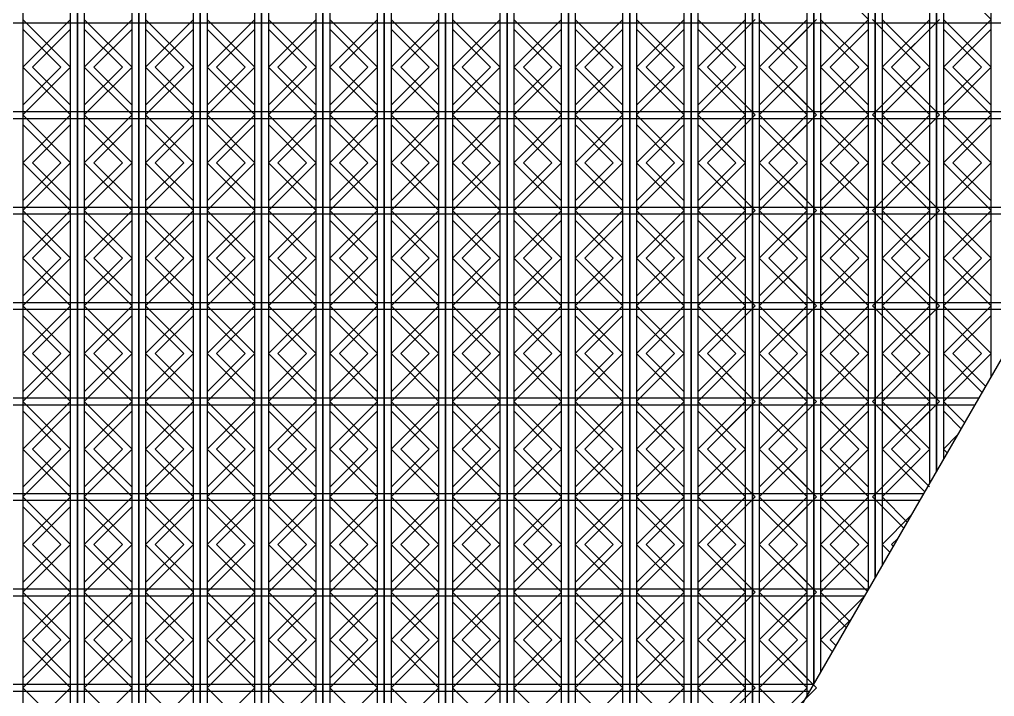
# Model space of a CAD drawing. Header units: millimetres. Extents: x 4404 to 35754, y 4815 to 12820.
# Drawn here: x 5293.4 to 5650.9, y 5433.1 to 5681.3 of the extents above; entities that cross this region are included whole.
import ezdxf

# ---------------------------------------------------------------- set-up
doc = ezdxf.new("R2010")
doc.units = ezdxf.units.MM
doc.layers.get('0').update_dxf_attribs({"color": 50})
doc.layers.add('3d', color=220, linetype='Continuous')

msp = doc.modelspace()

# ---------------------------------------------------------------- linework, layer by layer
at = {"color": 220, "lineweight": 30}
msp.add_lwpolyline([(5517.85, 5322), (5017.85, 5322), (4767.85, 5755.01), (5017.85, 6188.03), (5517.85, 6188.03), (5767.85, 5755.01), (5517.85, 5322)], dxfattribs=at)
at = {"layer": '3d'}
for p, q in [((5294.7, 6188.03), (5294.7, 5322)), ((5312.2, 5322), (5312.2, 6188.03)), ((5314.7, 6188.03), (5314.7, 5322)), ((5314.7, 5322), (5314.7, 6188.03)), ((5317.2, 6188.03), (5317.2, 5322)), ((5334.7, 5322), (5334.7, 6188.03)), ((5337.2, 6188.03), (5337.2, 5322)), ((5337.2, 5322), (5337.2, 6188.03)), ((5339.7, 6188.03), (5339.7, 5322)), ((5357.2, 5322), (5357.2, 6188.03)), ((5359.7, 6188.03), (5359.7, 5322)), ((5359.7, 5322), (5359.7, 6188.03)), ((5362.2, 6188.03), (5362.2, 5322)), ((5379.7, 5322), (5379.7, 6188.03)), ((5382.2, 6188.03), (5382.2, 5322)), ((5382.2, 5322), (5382.2, 6188.03)), ((5384.7, 6188.03), (5384.7, 5322)), ((5402.2, 5322), (5402.2, 6188.03)), ((5404.7, 6188.03), (5404.7, 5322)), ((5404.7, 5322), (5404.7, 6188.03)), ((5407.2, 6188.03), (5407.2, 5322)), ((5424.7, 5322), (5424.7, 6188.03)), ((5427.2, 6188.03), (5427.2, 5322)), ((5427.2, 5322), (5427.2, 6188.03)), ((5429.7, 6188.03), (5429.7, 5322)), ((5447.2, 5322), (5447.2, 6188.03)), ((5449.7, 6188.03), (5449.7, 5322)), ((5449.7, 5322), (5449.7, 6188.03)), ((5452.2, 6188.03), (5452.2, 5322)), ((5469.7, 5322), (5469.7, 6188.03)), ((5472.2, 6188.03), (5472.2, 5322)), ((5472.2, 5322), (5472.2, 6188.03)), ((5474.7, 6188.03), (5474.7, 5322)), ((5492.2, 5322), (5492.2, 6188.03)), ((5494.7, 6188.03), (5494.7, 5322)), ((5494.7, 5322), (5494.7, 6188.03)), ((5497.2, 6188.03), (5497.2, 5322)), ((5514.7, 5322), (5514.7, 6188.03)), ((5517.2, 6188.03), (5517.2, 5322)), ((5517.2, 5322), (5517.2, 6188.03)), ((5519.7, 6184.82), (5519.7, 5325.2)), ((5537.2, 5355.51), (5537.2, 6154.51)), ((5539.7, 6150.18), (5539.7, 5359.84)), ((5539.7, 5359.84), (5539.7, 6150.18)), ((5542.2, 6145.85), (5542.2, 5364.17)), ((5559.7, 5394.48), (5559.7, 6115.54)), ((5562.2, 6111.21), (5562.2, 5398.81)), ((5562.2, 5398.81), (5562.2, 6111.21)), ((5564.7, 6106.88), (5564.7, 5403.14)), ((5582.2, 5433.45), (5582.2, 6076.57)), ((5584.7, 6072.24), (5584.7, 5437.6)), ((5584.7, 5437.6), (5584.7, 6072.24)), ((5587.2, 6067.91), (5587.2, 5442.11)), ((5604.7, 5472.43), (5604.7, 6037.6)), ((5607.2, 6033.27), (5607.2, 5476.76)), ((5607.2, 5476.76), (5607.2, 6033.27)), ((5609.7, 6028.94), (5609.7, 5481.09)), ((5627.2, 5511.4), (5627.2, 5998.63)), ((5629.7, 5994.3), (5629.7, 5515.73)), ((5629.7, 5515.73), (5629.7, 5994.3)), ((5632.2, 5989.97), (5632.2, 5520.06)), ((5649.7, 5550.37), (5649.7, 5959.66)), ((4811.1, 5680.1), (5724.6, 5680.1)), ((4811.1, 5680.1), (5724.6, 5680.1)), ((4829.87, 5647.6), (5705.83, 5647.6)), ((4831.31, 5645.1), (5704.39, 5645.1)), ((4850.07, 5612.6), (5685.63, 5612.6)), ((4851.52, 5610.1), (5684.18, 5610.1)), ((4870.28, 5577.6), (5665.42, 5577.6)), ((4871.72, 5575.1), (5663.97, 5575.1)), ((4890.49, 5542.6), (5645.21, 5542.6)), ((4891.93, 5540.1), (5643.77, 5540.1)), ((4910.7, 5507.6), (5625, 5507.6)), ((4912.14, 5505.1), (5623.56, 5505.1)), ((4930.9, 5472.6), (5604.8, 5472.6)), ((4932.2, 5470.1), (5603.45, 5470.1)), ((4951.11, 5437.6), (5584.7, 5437.6)), ((4952.55, 5435.1), (5583.15, 5435.1))]:
    msp.add_line(p, q, dxfattribs=at)
for points in [[(5632.2, 5943.85), (5649.7, 5926.35), (5632.2, 5908.85), (5649.7, 5891.35), (5632.2, 5873.85), (5649.7, 5856.35), (5632.2, 5838.85), (5649.7, 5821.35), (5632.2, 5803.85), (5649.7, 5786.35), (5632.2, 5768.85), (5649.7, 5751.35), (5632.2, 5733.85), (5649.7, 5716.35), (5632.2, 5698.85), (5649.7, 5681.35), (5632.2, 5663.85), (5649.7, 5646.35), (5632.2, 5628.85), (5649.7, 5611.35), (5632.2, 5593.85), (5649.7, 5576.35), (5632.2, 5558.85), (5646.4, 5544.65)], [(5603.45, 5857.6), (5604.7, 5856.35), (5587.2, 5838.85), (5604.7, 5821.35), (5587.2, 5803.85), (5604.7, 5786.35), (5587.2, 5768.85), (5604.7, 5751.35), (5587.2, 5733.85), (5604.7, 5716.35), (5587.2, 5698.85), (5604.7, 5681.35), (5587.2, 5663.85), (5604.7, 5646.35), (5587.2, 5628.85), (5604.7, 5611.35), (5587.2, 5593.85), (5604.7, 5576.35), (5587.2, 5558.85), (5604.7, 5541.35), (5587.2, 5523.85), (5604.7, 5506.35), (5587.2, 5488.85), (5604.3, 5471.74)], [(5312.2, 5681.35), (5294.7, 5663.85), (5312.2, 5646.35), (5294.7, 5628.85), (5312.2, 5611.35), (5294.7, 5593.85), (5312.2, 5576.35), (5294.7, 5558.85), (5312.2, 5541.35), (5294.7, 5523.85), (5312.2, 5506.35), (5294.7, 5488.85), (5312.2, 5471.35), (5294.7, 5453.85), (5312.2, 5436.35), (5294.7, 5418.85)], [(5294.7, 5681.35), (5312.2, 5663.85), (5294.7, 5646.35), (5312.2, 5628.85), (5294.7, 5611.35), (5312.2, 5593.85), (5294.7, 5576.35), (5312.2, 5558.85), (5294.7, 5541.35), (5312.2, 5523.85), (5294.7, 5506.35), (5312.2, 5488.85), (5294.7, 5471.35), (5312.2, 5453.85), (5294.7, 5436.35), (5312.2, 5418.85)], [(5334.7, 5681.35), (5317.2, 5663.85), (5334.7, 5646.35), (5317.2, 5628.85), (5334.7, 5611.35), (5317.2, 5593.85), (5334.7, 5576.35), (5317.2, 5558.85), (5334.7, 5541.35), (5317.2, 5523.85), (5334.7, 5506.35), (5317.2, 5488.85), (5334.7, 5471.35), (5317.2, 5453.85), (5334.7, 5436.35), (5317.2, 5418.85)], [(5317.2, 5681.35), (5334.7, 5663.85), (5317.2, 5646.35), (5334.7, 5628.85), (5317.2, 5611.35), (5334.7, 5593.85), (5317.2, 5576.35), (5334.7, 5558.85), (5317.2, 5541.35), (5334.7, 5523.85), (5317.2, 5506.35), (5334.7, 5488.85), (5317.2, 5471.35), (5334.7, 5453.85), (5317.2, 5436.35), (5334.7, 5418.85)], [(5357.2, 5681.35), (5339.7, 5663.85), (5357.2, 5646.35), (5339.7, 5628.85), (5357.2, 5611.35), (5339.7, 5593.85), (5357.2, 5576.35), (5339.7, 5558.85), (5357.2, 5541.35), (5339.7, 5523.85), (5357.2, 5506.35), (5339.7, 5488.85), (5357.2, 5471.35), (5339.7, 5453.85), (5357.2, 5436.35), (5339.7, 5418.85)], [(5339.7, 5681.35), (5357.2, 5663.85), (5339.7, 5646.35), (5357.2, 5628.85), (5339.7, 5611.35), (5357.2, 5593.85), (5339.7, 5576.35), (5357.2, 5558.85), (5339.7, 5541.35), (5357.2, 5523.85), (5339.7, 5506.35), (5357.2, 5488.85), (5339.7, 5471.35), (5357.2, 5453.85), (5339.7, 5436.35), (5357.2, 5418.85)], [(5379.7, 5681.35), (5362.2, 5663.85), (5379.7, 5646.35), (5362.2, 5628.85), (5379.7, 5611.35), (5362.2, 5593.85), (5379.7, 5576.35), (5362.2, 5558.85), (5379.7, 5541.35), (5362.2, 5523.85), (5379.7, 5506.35), (5362.2, 5488.85), (5379.7, 5471.35), (5362.2, 5453.85), (5379.7, 5436.35), (5362.2, 5418.85)], [(5362.2, 5681.35), (5379.7, 5663.85), (5362.2, 5646.35), (5379.7, 5628.85), (5362.2, 5611.35), (5379.7, 5593.85), (5362.2, 5576.35), (5379.7, 5558.85), (5362.2, 5541.35), (5379.7, 5523.85), (5362.2, 5506.35), (5379.7, 5488.85), (5362.2, 5471.35), (5379.7, 5453.85), (5362.2, 5436.35), (5379.7, 5418.85)], [(5402.2, 5681.35), (5384.7, 5663.85), (5402.2, 5646.35), (5384.7, 5628.85), (5402.2, 5611.35), (5384.7, 5593.85), (5402.2, 5576.35), (5384.7, 5558.85), (5402.2, 5541.35), (5384.7, 5523.85), (5402.2, 5506.35), (5384.7, 5488.85), (5402.2, 5471.35), (5384.7, 5453.85), (5402.2, 5436.35), (5384.7, 5418.85)], [(5384.7, 5681.35), (5402.2, 5663.85), (5384.7, 5646.35), (5402.2, 5628.85), (5384.7, 5611.35), (5402.2, 5593.85), (5384.7, 5576.35), (5402.2, 5558.85), (5384.7, 5541.35), (5402.2, 5523.85), (5384.7, 5506.35), (5402.2, 5488.85), (5384.7, 5471.35), (5402.2, 5453.85), (5384.7, 5436.35), (5402.2, 5418.85)], [(5424.7, 5681.35), (5407.2, 5663.85), (5424.7, 5646.35), (5407.2, 5628.85), (5424.7, 5611.35), (5407.2, 5593.85), (5424.7, 5576.35), (5407.2, 5558.85), (5424.7, 5541.35), (5407.2, 5523.85), (5424.7, 5506.35), (5407.2, 5488.85), (5424.7, 5471.35), (5407.2, 5453.85), (5424.7, 5436.35), (5407.2, 5418.85)], [(5407.2, 5681.35), (5424.7, 5663.85), (5407.2, 5646.35), (5424.7, 5628.85), (5407.2, 5611.35), (5424.7, 5593.85), (5407.2, 5576.35), (5424.7, 5558.85), (5407.2, 5541.35), (5424.7, 5523.85), (5407.2, 5506.35), (5424.7, 5488.85), (5407.2, 5471.35), (5424.7, 5453.85), (5407.2, 5436.35), (5424.7, 5418.85)], [(5447.2, 5681.35), (5429.7, 5663.85), (5447.2, 5646.35), (5429.7, 5628.85), (5447.2, 5611.35), (5429.7, 5593.85), (5447.2, 5576.35), (5429.7, 5558.85), (5447.2, 5541.35), (5429.7, 5523.85), (5447.2, 5506.35), (5429.7, 5488.85), (5447.2, 5471.35), (5429.7, 5453.85), (5447.2, 5436.35), (5429.7, 5418.85)], [(5429.7, 5681.35), (5447.2, 5663.85), (5429.7, 5646.35), (5447.2, 5628.85), (5429.7, 5611.35), (5447.2, 5593.85), (5429.7, 5576.35), (5447.2, 5558.85), (5429.7, 5541.35), (5447.2, 5523.85), (5429.7, 5506.35), (5447.2, 5488.85), (5429.7, 5471.35), (5447.2, 5453.85), (5429.7, 5436.35), (5447.2, 5418.85)], [(5469.7, 5681.35), (5452.2, 5663.85), (5469.7, 5646.35), (5452.2, 5628.85), (5469.7, 5611.35), (5452.2, 5593.85), (5469.7, 5576.35), (5452.2, 5558.85), (5469.7, 5541.35), (5452.2, 5523.85), (5469.7, 5506.35), (5452.2, 5488.85), (5469.7, 5471.35), (5452.2, 5453.85), (5469.7, 5436.35), (5452.2, 5418.85)], [(5452.2, 5681.35), (5469.7, 5663.85), (5452.2, 5646.35), (5469.7, 5628.85), (5452.2, 5611.35), (5469.7, 5593.85), (5452.2, 5576.35), (5469.7, 5558.85), (5452.2, 5541.35), (5469.7, 5523.85), (5452.2, 5506.35), (5469.7, 5488.85), (5452.2, 5471.35), (5469.7, 5453.85), (5452.2, 5436.35), (5469.7, 5418.85)], [(5492.2, 5681.35), (5474.7, 5663.85), (5492.2, 5646.35), (5474.7, 5628.85), (5492.2, 5611.35), (5474.7, 5593.85), (5492.2, 5576.35), (5474.7, 5558.85), (5492.2, 5541.35), (5474.7, 5523.85), (5492.2, 5506.35), (5474.7, 5488.85), (5492.2, 5471.35), (5474.7, 5453.85), (5492.2, 5436.35), (5474.7, 5418.85)], [(5474.7, 5681.35), (5492.2, 5663.85), (5474.7, 5646.35), (5492.2, 5628.85), (5474.7, 5611.35), (5492.2, 5593.85), (5474.7, 5576.35), (5492.2, 5558.85), (5474.7, 5541.35), (5492.2, 5523.85), (5474.7, 5506.35), (5492.2, 5488.85), (5474.7, 5471.35), (5492.2, 5453.85), (5474.7, 5436.35), (5492.2, 5418.85)], [(5514.7, 5681.35), (5497.2, 5663.85), (5514.7, 5646.35), (5497.2, 5628.85), (5514.7, 5611.35), (5497.2, 5593.85), (5514.7, 5576.35), (5497.2, 5558.85), (5514.7, 5541.35), (5497.2, 5523.85), (5514.7, 5506.35), (5497.2, 5488.85), (5514.7, 5471.35), (5497.2, 5453.85), (5514.7, 5436.35), (5497.2, 5418.85)], [(5497.2, 5681.35), (5514.7, 5663.85), (5497.2, 5646.35), (5514.7, 5628.85), (5497.2, 5611.35), (5514.7, 5593.85), (5497.2, 5576.35), (5514.7, 5558.85), (5497.2, 5541.35), (5514.7, 5523.85), (5497.2, 5506.35), (5514.7, 5488.85), (5497.2, 5471.35), (5514.7, 5453.85), (5497.2, 5436.35), (5514.7, 5418.85)], [(5537.2, 5681.35), (5519.7, 5663.85), (5537.2, 5646.35), (5519.7, 5628.85), (5537.2, 5611.35), (5519.7, 5593.85), (5537.2, 5576.35), (5519.7, 5558.85), (5537.2, 5541.35), (5519.7, 5523.85), (5537.2, 5506.35), (5519.7, 5488.85), (5537.2, 5471.35), (5519.7, 5453.85), (5537.2, 5436.35), (5519.7, 5418.85)], [(5519.7, 5681.35), (5537.2, 5663.85), (5519.7, 5646.35), (5537.2, 5628.85), (5519.7, 5611.35), (5537.2, 5593.85), (5519.7, 5576.35), (5537.2, 5558.85), (5519.7, 5541.35), (5537.2, 5523.85), (5519.7, 5506.35), (5537.2, 5488.85), (5519.7, 5471.35), (5537.2, 5453.85), (5519.7, 5436.35), (5537.2, 5418.85)], [(5559.7, 5681.35), (5542.2, 5663.85), (5559.7, 5646.35), (5542.2, 5628.85), (5559.7, 5611.35), (5542.2, 5593.85), (5559.7, 5576.35), (5542.2, 5558.85), (5559.7, 5541.35), (5542.2, 5523.85), (5559.7, 5506.35), (5542.2, 5488.85), (5559.7, 5471.35), (5542.2, 5453.85), (5559.7, 5436.35), (5542.2, 5418.85)], [(5542.2, 5681.35), (5559.7, 5663.85), (5542.2, 5646.35), (5559.7, 5628.85), (5542.2, 5611.35), (5559.7, 5593.85), (5542.2, 5576.35), (5559.7, 5558.85), (5542.2, 5541.35), (5559.7, 5523.85), (5542.2, 5506.35), (5559.7, 5488.85), (5542.2, 5471.35), (5559.7, 5453.85), (5542.2, 5436.35), (5559.7, 5418.85)], [(5563.23, 5681.35), (5545.73, 5663.85), (5563.23, 5646.35), (5545.73, 5628.85), (5563.23, 5611.35), (5545.73, 5593.85), (5563.23, 5576.35), (5545.73, 5558.85), (5563.23, 5541.35), (5545.73, 5523.85), (5563.23, 5506.35), (5545.73, 5488.85), (5563.23, 5471.35), (5545.73, 5453.85), (5563.23, 5436.35), (5545.73, 5418.85)], [(5582.2, 5681.35), (5564.7, 5663.85), (5582.2, 5646.35), (5564.7, 5628.85), (5582.2, 5611.35), (5564.7, 5593.85), (5582.2, 5576.35), (5564.7, 5558.85), (5582.2, 5541.35), (5564.7, 5523.85), (5582.2, 5506.35), (5564.7, 5488.85), (5582.2, 5471.35), (5564.7, 5453.85), (5582.2, 5436.35), (5564.7, 5418.85)], [(5564.7, 5681.35), (5582.2, 5663.85), (5564.7, 5646.35), (5582.2, 5628.85), (5564.7, 5611.35), (5582.2, 5593.85), (5564.7, 5576.35), (5582.2, 5558.85), (5564.7, 5541.35), (5582.2, 5523.85), (5564.7, 5506.35), (5582.2, 5488.85), (5564.7, 5471.35), (5582.2, 5453.85), (5564.7, 5436.35), (5576.85, 5424.19)], [(5585.73, 5681.35), (5568.23, 5663.85), (5585.73, 5646.35), (5568.23, 5628.85), (5585.73, 5611.35), (5568.23, 5593.85), (5585.73, 5576.35), (5568.23, 5558.85), (5585.73, 5541.35), (5568.23, 5523.85), (5585.73, 5506.35), (5568.23, 5488.85), (5585.73, 5471.35), (5568.23, 5453.85), (5585.73, 5436.35), (5568.23, 5418.85)], [(5585.73, 5681.35), (5568.23, 5663.85), (5585.73, 5646.35), (5568.23, 5628.85), (5585.73, 5611.35), (5568.23, 5593.85), (5585.73, 5576.35), (5568.23, 5558.85), (5585.73, 5541.35), (5568.23, 5523.85), (5585.73, 5506.35), (5568.23, 5488.85), (5585.73, 5471.35), (5568.23, 5453.85), (5585.73, 5436.35), (5568.23, 5418.85)], [(5587.2, 5681.35), (5604.7, 5663.85), (5587.2, 5646.35), (5604.7, 5628.85), (5587.2, 5611.35), (5604.7, 5593.85), (5587.2, 5576.35), (5604.7, 5558.85), (5587.2, 5541.35), (5604.7, 5523.85), (5587.2, 5506.35), (5604.7, 5488.85), (5587.2, 5471.35), (5597.9, 5460.65)], [(5606.16, 5681.35), (5623.66, 5663.85), (5606.16, 5646.35), (5623.66, 5628.85), (5606.16, 5611.35), (5623.66, 5593.85), (5606.16, 5576.35), (5623.66, 5558.85), (5606.16, 5541.35), (5623.66, 5523.85), (5606.16, 5506.35), (5617.18, 5495.33)], [(5627.2, 5681.35), (5609.7, 5663.85), (5627.2, 5646.35), (5609.7, 5628.85), (5627.2, 5611.35), (5609.7, 5593.85), (5627.2, 5576.35), (5609.7, 5558.85), (5627.2, 5541.35), (5609.7, 5523.85), (5625.35, 5508.2)], [(5609.7, 5681.35), (5627.2, 5663.85), (5609.7, 5646.35), (5627.2, 5628.85), (5609.7, 5611.35), (5627.2, 5593.85), (5609.7, 5576.35), (5627.2, 5558.85), (5609.7, 5541.35), (5627.2, 5523.85), (5609.7, 5506.35), (5618.94, 5497.1)], [(5630.73, 5681.35), (5613.23, 5663.85), (5630.73, 5646.35), (5613.23, 5628.85), (5630.73, 5611.35), (5613.23, 5593.85), (5630.73, 5576.35), (5613.23, 5558.85), (5630.73, 5541.35), (5613.23, 5523.85), (5627.12, 5509.96)], [(5632.2, 5681.35), (5649.7, 5663.85), (5632.2, 5646.35), (5649.7, 5628.85), (5632.2, 5611.35), (5649.7, 5593.85), (5632.2, 5576.35), (5649.7, 5558.85), (5632.2, 5541.35), (5639.99, 5533.55)], [(5294.7, 5677.81), (5308.66, 5663.85), (5294.7, 5649.88)], [(5312.2, 5677.81), (5298.23, 5663.85), (5312.2, 5649.88)], [(5317.2, 5677.81), (5331.16, 5663.85), (5317.2, 5649.88)], [(5334.7, 5677.81), (5320.73, 5663.85), (5334.7, 5649.88)], [(5339.7, 5677.81), (5353.66, 5663.85), (5339.7, 5649.88)], [(5357.2, 5677.81), (5343.23, 5663.85), (5357.2, 5649.88)], [(5362.2, 5677.81), (5376.16, 5663.85), (5362.2, 5649.88)], [(5379.7, 5677.81), (5365.73, 5663.85), (5379.7, 5649.88)], [(5384.7, 5677.81), (5398.66, 5663.85), (5384.7, 5649.88)], [(5402.2, 5677.81), (5388.23, 5663.85), (5402.2, 5649.88)], [(5407.2, 5677.81), (5421.16, 5663.85), (5407.2, 5649.88)], [(5424.7, 5677.81), (5410.73, 5663.85), (5424.7, 5649.88)], [(5429.7, 5677.81), (5443.66, 5663.85), (5429.7, 5649.88)], [(5447.2, 5677.81), (5433.23, 5663.85), (5447.2, 5649.88)], [(5452.2, 5677.81), (5466.16, 5663.85), (5452.2, 5649.88)], [(5469.7, 5677.81), (5455.73, 5663.85), (5469.7, 5649.88)], [(5474.7, 5677.81), (5488.66, 5663.85), (5474.7, 5649.88)], [(5492.2, 5677.81), (5478.23, 5663.85), (5492.2, 5649.88)], [(5497.2, 5677.81), (5511.16, 5663.85), (5497.2, 5649.88)], [(5514.7, 5677.81), (5500.73, 5663.85), (5514.7, 5649.88)], [(5519.7, 5677.81), (5533.66, 5663.85), (5519.7, 5649.88)], [(5537.2, 5677.81), (5523.23, 5663.85), (5537.2, 5649.88)], [(5542.2, 5677.81), (5556.16, 5663.85), (5542.2, 5649.88)], [(5559.7, 5677.81), (5545.73, 5663.85), (5559.7, 5649.88)], [(5564.7, 5677.81), (5578.66, 5663.85), (5564.7, 5649.88)], [(5582.2, 5677.81), (5568.23, 5663.85), (5582.2, 5649.88)], [(5587.2, 5677.81), (5601.16, 5663.85), (5587.2, 5649.88)], [(5604.7, 5677.81), (5590.73, 5663.85), (5604.7, 5649.88)], [(5609.7, 5677.81), (5623.66, 5663.85), (5609.7, 5649.88)], [(5627.2, 5677.81), (5613.23, 5663.85), (5627.2, 5649.88)], [(5632.2, 5677.81), (5646.16, 5663.85), (5632.2, 5649.88)], [(5649.7, 5677.81), (5635.73, 5663.85), (5649.7, 5649.88)], [(5294.7, 5642.81), (5308.66, 5628.85), (5294.7, 5614.88)], [(5312.2, 5642.81), (5298.23, 5628.85), (5312.2, 5614.88)], [(5317.2, 5642.81), (5331.16, 5628.85), (5317.2, 5614.88)], [(5334.7, 5642.81), (5320.73, 5628.85), (5334.7, 5614.88)], [(5339.7, 5642.81), (5353.66, 5628.85), (5339.7, 5614.88)], [(5357.2, 5642.81), (5343.23, 5628.85), (5357.2, 5614.88)], [(5362.2, 5642.81), (5376.16, 5628.85), (5362.2, 5614.88)], [(5379.7, 5642.81), (5365.73, 5628.85), (5379.7, 5614.88)], [(5384.7, 5642.81), (5398.66, 5628.85), (5384.7, 5614.88)], [(5402.2, 5642.81), (5388.23, 5628.85), (5402.2, 5614.88)], [(5407.2, 5642.81), (5421.16, 5628.85), (5407.2, 5614.88)], [(5424.7, 5642.81), (5410.73, 5628.85), (5424.7, 5614.88)], [(5429.7, 5642.81), (5443.66, 5628.85), (5429.7, 5614.88)], [(5447.2, 5642.81), (5433.23, 5628.85), (5447.2, 5614.88)], [(5452.2, 5642.81), (5466.16, 5628.85), (5452.2, 5614.88)], [(5469.7, 5642.81), (5455.73, 5628.85), (5469.7, 5614.88)], [(5474.7, 5642.81), (5488.66, 5628.85), (5474.7, 5614.88)], [(5492.2, 5642.81), (5478.23, 5628.85), (5492.2, 5614.88)], [(5497.2, 5642.81), (5511.16, 5628.85), (5497.2, 5614.88)], [(5514.7, 5642.81), (5500.73, 5628.85), (5514.7, 5614.88)], [(5519.7, 5642.81), (5533.66, 5628.85), (5519.7, 5614.88)], [(5537.2, 5642.81), (5523.23, 5628.85), (5537.2, 5614.88)], [(5542.2, 5642.81), (5556.16, 5628.85), (5542.2, 5614.88)], [(5559.7, 5642.81), (5545.73, 5628.85), (5559.7, 5614.88)], [(5564.7, 5642.81), (5578.66, 5628.85), (5564.7, 5614.88)], [(5582.2, 5642.81), (5568.23, 5628.85), (5582.2, 5614.88)], [(5587.2, 5642.81), (5601.16, 5628.85), (5587.2, 5614.88)], [(5604.7, 5642.81), (5590.73, 5628.85), (5604.7, 5614.88)], [(5609.7, 5642.81), (5623.66, 5628.85), (5609.7, 5614.88)], [(5627.2, 5642.81), (5613.23, 5628.85), (5627.2, 5614.88)], [(5632.2, 5642.81), (5646.16, 5628.85), (5632.2, 5614.88)], [(5649.7, 5642.81), (5635.73, 5628.85), (5649.7, 5614.88)], [(5294.7, 5607.81), (5308.66, 5593.85), (5294.7, 5579.88)], [(5312.2, 5607.81), (5298.23, 5593.85), (5312.2, 5579.88)], [(5317.2, 5607.81), (5331.16, 5593.85), (5317.2, 5579.88)], [(5334.7, 5607.81), (5320.73, 5593.85), (5334.7, 5579.88)], [(5339.7, 5607.81), (5353.66, 5593.85), (5339.7, 5579.88)], [(5357.2, 5607.81), (5343.23, 5593.85), (5357.2, 5579.88)], [(5362.2, 5607.81), (5376.16, 5593.85), (5362.2, 5579.88)], [(5379.7, 5607.81), (5365.73, 5593.85), (5379.7, 5579.88)], [(5384.7, 5607.81), (5398.66, 5593.85), (5384.7, 5579.88)], [(5402.2, 5607.81), (5388.23, 5593.85), (5402.2, 5579.88)], [(5407.2, 5607.81), (5421.16, 5593.85), (5407.2, 5579.88)], [(5424.7, 5607.81), (5410.73, 5593.85), (5424.7, 5579.88)], [(5429.7, 5607.81), (5443.66, 5593.85), (5429.7, 5579.88)], [(5447.2, 5607.81), (5433.23, 5593.85), (5447.2, 5579.88)], [(5452.2, 5607.81), (5466.16, 5593.85), (5452.2, 5579.88)], [(5469.7, 5607.81), (5455.73, 5593.85), (5469.7, 5579.88)], [(5474.7, 5607.81), (5488.66, 5593.85), (5474.7, 5579.88)], [(5492.2, 5607.81), (5478.23, 5593.85), (5492.2, 5579.88)], [(5497.2, 5607.81), (5511.16, 5593.85), (5497.2, 5579.88)], [(5514.7, 5607.81), (5500.73, 5593.85), (5514.7, 5579.88)], [(5519.7, 5607.81), (5533.66, 5593.85), (5519.7, 5579.88)], [(5537.2, 5607.81), (5523.23, 5593.85), (5537.2, 5579.88)], [(5542.2, 5607.81), (5556.16, 5593.85), (5542.2, 5579.88)], [(5559.7, 5607.81), (5545.73, 5593.85), (5559.7, 5579.88)], [(5564.7, 5607.81), (5578.66, 5593.85), (5564.7, 5579.88)], [(5582.2, 5607.81), (5568.23, 5593.85), (5582.2, 5579.88)], [(5587.2, 5607.81), (5601.16, 5593.85), (5587.2, 5579.88)], [(5604.7, 5607.81), (5590.73, 5593.85), (5604.7, 5579.88)], [(5609.7, 5607.81), (5623.66, 5593.85), (5609.7, 5579.88)], [(5627.2, 5607.81), (5613.23, 5593.85), (5627.2, 5579.88)], [(5632.2, 5607.81), (5646.16, 5593.85), (5632.2, 5579.88)], [(5649.7, 5607.81), (5635.73, 5593.85), (5649.7, 5579.88)], [(5294.7, 5572.81), (5308.66, 5558.85), (5294.7, 5544.88)], [(5312.2, 5572.81), (5298.23, 5558.85), (5312.2, 5544.88)], [(5317.2, 5572.81), (5331.16, 5558.85), (5317.2, 5544.88)], [(5334.7, 5572.81), (5320.73, 5558.85), (5334.7, 5544.88)], [(5339.7, 5572.81), (5353.66, 5558.85), (5339.7, 5544.88)], [(5357.2, 5572.81), (5343.23, 5558.85), (5357.2, 5544.88)], [(5362.2, 5572.81), (5376.16, 5558.85), (5362.2, 5544.88)], [(5379.7, 5572.81), (5365.73, 5558.85), (5379.7, 5544.88)], [(5384.7, 5572.81), (5398.66, 5558.85), (5384.7, 5544.88)], [(5402.2, 5572.81), (5388.23, 5558.85), (5402.2, 5544.88)], [(5407.2, 5572.81), (5421.16, 5558.85), (5407.2, 5544.88)], [(5424.7, 5572.81), (5410.73, 5558.85), (5424.7, 5544.88)], [(5429.7, 5572.81), (5443.66, 5558.85), (5429.7, 5544.88)], [(5447.2, 5572.81), (5433.23, 5558.85), (5447.2, 5544.88)], [(5452.2, 5572.81), (5466.16, 5558.85), (5452.2, 5544.88)], [(5469.7, 5572.81), (5455.73, 5558.85), (5469.7, 5544.88)], [(5474.7, 5572.81), (5488.66, 5558.85), (5474.7, 5544.88)], [(5492.2, 5572.81), (5478.23, 5558.85), (5492.2, 5544.88)], [(5497.2, 5572.81), (5511.16, 5558.85), (5497.2, 5544.88)], [(5514.7, 5572.81), (5500.73, 5558.85), (5514.7, 5544.88)], [(5519.7, 5572.81), (5533.66, 5558.85), (5519.7, 5544.88)], [(5537.2, 5572.81), (5523.23, 5558.85), (5537.2, 5544.88)], [(5542.2, 5572.81), (5556.16, 5558.85), (5542.2, 5544.88)], [(5559.7, 5572.81), (5545.73, 5558.85), (5559.7, 5544.88)], [(5564.7, 5572.81), (5578.66, 5558.85), (5564.7, 5544.88)], [(5582.2, 5572.81), (5568.23, 5558.85), (5582.2, 5544.88)], [(5587.2, 5572.81), (5601.16, 5558.85), (5587.2, 5544.88)], [(5604.7, 5572.81), (5590.73, 5558.85), (5604.7, 5544.88)], [(5609.7, 5572.81), (5623.66, 5558.85), (5609.7, 5544.88)], [(5627.2, 5572.81), (5613.23, 5558.85), (5627.2, 5544.88)], [(5632.2, 5572.81), (5646.16, 5558.85), (5632.2, 5544.88)], [(5649.7, 5572.81), (5635.73, 5558.85), (5647.69, 5546.89)], [(5294.7, 5537.81), (5308.66, 5523.85), (5294.7, 5509.88)], [(5312.2, 5537.81), (5298.23, 5523.85), (5312.2, 5509.88)], [(5317.2, 5537.81), (5331.16, 5523.85), (5317.2, 5509.88)], [(5334.7, 5537.81), (5320.73, 5523.85), (5334.7, 5509.88)], [(5339.7, 5537.81), (5353.66, 5523.85), (5339.7, 5509.88)], [(5357.2, 5537.81), (5343.23, 5523.85), (5357.2, 5509.88)], [(5362.2, 5537.81), (5376.16, 5523.85), (5362.2, 5509.88)], [(5379.7, 5537.81), (5365.73, 5523.85), (5379.7, 5509.88)], [(5384.7, 5537.81), (5398.66, 5523.85), (5384.7, 5509.88)], [(5402.2, 5537.81), (5388.23, 5523.85), (5402.2, 5509.88)], [(5407.2, 5537.81), (5421.16, 5523.85), (5407.2, 5509.88)], [(5424.7, 5537.81), (5410.73, 5523.85), (5424.7, 5509.88)], [(5429.7, 5537.81), (5443.66, 5523.85), (5429.7, 5509.88)], [(5447.2, 5537.81), (5433.23, 5523.85), (5447.2, 5509.88)], [(5452.2, 5537.81), (5466.16, 5523.85), (5452.2, 5509.88)], [(5469.7, 5537.81), (5455.73, 5523.85), (5469.7, 5509.88)], [(5474.7, 5537.81), (5488.66, 5523.85), (5474.7, 5509.88)], [(5492.2, 5537.81), (5478.23, 5523.85), (5492.2, 5509.88)], [(5497.2, 5537.81), (5511.16, 5523.85), (5497.2, 5509.88)], [(5514.7, 5537.81), (5500.73, 5523.85), (5514.7, 5509.88)], [(5519.7, 5537.81), (5533.66, 5523.85), (5519.7, 5509.88)], [(5537.2, 5537.81), (5523.23, 5523.85), (5537.2, 5509.88)], [(5542.2, 5537.81), (5556.16, 5523.85), (5542.2, 5509.88)], [(5559.7, 5537.81), (5545.73, 5523.85), (5559.7, 5509.88)], [(5564.7, 5537.81), (5578.66, 5523.85), (5564.7, 5509.88)], [(5582.2, 5537.81), (5568.23, 5523.85), (5582.2, 5509.88)], [(5587.2, 5537.81), (5601.16, 5523.85), (5587.2, 5509.88)], [(5604.7, 5537.81), (5590.73, 5523.85), (5604.7, 5509.88)], [(5609.7, 5537.81), (5623.66, 5523.85), (5609.7, 5509.88)], [(5627.2, 5537.81), (5613.23, 5523.85), (5626.64, 5510.44)], [(5632.2, 5537.81), (5638.7, 5531.31)], [(5637.38, 5529.03), (5632.2, 5523.85), (5633.59, 5522.46)], [(5294.7, 5502.81), (5308.66, 5488.85), (5294.7, 5474.88)], [(5312.2, 5502.81), (5298.23, 5488.85), (5312.2, 5474.88)], [(5317.2, 5502.81), (5331.16, 5488.85), (5317.2, 5474.88)], [(5334.7, 5502.81), (5320.73, 5488.85), (5334.7, 5474.88)], [(5339.7, 5502.81), (5353.66, 5488.85), (5339.7, 5474.88)], [(5357.2, 5502.81), (5343.23, 5488.85), (5357.2, 5474.88)], [(5362.2, 5502.81), (5376.16, 5488.85), (5362.2, 5474.88)], [(5379.7, 5502.81), (5365.73, 5488.85), (5379.7, 5474.88)], [(5384.7, 5502.81), (5398.66, 5488.85), (5384.7, 5474.88)], [(5402.2, 5502.81), (5388.23, 5488.85), (5402.2, 5474.88)], [(5407.2, 5502.81), (5421.16, 5488.85), (5407.2, 5474.88)], [(5424.7, 5502.81), (5410.73, 5488.85), (5424.7, 5474.88)], [(5429.7, 5502.81), (5443.66, 5488.85), (5429.7, 5474.88)], [(5447.2, 5502.81), (5433.23, 5488.85), (5447.2, 5474.88)], [(5452.2, 5502.81), (5466.16, 5488.85), (5452.2, 5474.88)], [(5469.7, 5502.81), (5455.73, 5488.85), (5469.7, 5474.88)], [(5474.7, 5502.81), (5488.66, 5488.85), (5474.7, 5474.88)], [(5492.2, 5502.81), (5478.23, 5488.85), (5492.2, 5474.88)], [(5497.2, 5502.81), (5511.16, 5488.85), (5497.2, 5474.88)], [(5514.7, 5502.81), (5500.73, 5488.85), (5514.7, 5474.88)], [(5519.7, 5502.81), (5533.66, 5488.85), (5519.7, 5474.88)], [(5537.2, 5502.81), (5523.23, 5488.85), (5537.2, 5474.88)], [(5542.2, 5502.81), (5556.16, 5488.85), (5542.2, 5474.88)], [(5559.7, 5502.81), (5545.73, 5488.85), (5559.7, 5474.88)], [(5564.7, 5502.81), (5578.66, 5488.85), (5564.7, 5474.88)], [(5582.2, 5502.81), (5568.23, 5488.85), (5582.2, 5474.88)], [(5587.2, 5502.81), (5601.16, 5488.85), (5587.2, 5474.88)], [(5604.7, 5502.81), (5590.73, 5488.85), (5604.7, 5474.88)], [(5609.7, 5502.81), (5617.65, 5494.86)], [(5620.3, 5499.45), (5609.7, 5488.85), (5612.54, 5486.01)], [(5615.47, 5491.09), (5613.23, 5488.85), (5613.83, 5488.25)], [(5603.45, 5470.1), (5587.2, 5453.85), (5591.49, 5449.55)], [(5294.7, 5467.81), (5308.66, 5453.85), (5294.7, 5439.88)], [(5312.2, 5467.81), (5298.23, 5453.85), (5312.2, 5439.88)], [(5317.2, 5467.81), (5331.16, 5453.85), (5317.2, 5439.88)], [(5334.7, 5467.81), (5320.73, 5453.85), (5334.7, 5439.88)], [(5339.7, 5467.81), (5353.66, 5453.85), (5339.7, 5439.88)], [(5357.2, 5467.81), (5343.23, 5453.85), (5357.2, 5439.88)], [(5362.2, 5467.81), (5376.16, 5453.85), (5362.2, 5439.88)], [(5379.7, 5467.81), (5365.73, 5453.85), (5379.7, 5439.88)], [(5384.7, 5467.81), (5398.66, 5453.85), (5384.7, 5439.88)], [(5402.2, 5467.81), (5388.23, 5453.85), (5402.2, 5439.88)], [(5407.2, 5467.81), (5421.16, 5453.85), (5407.2, 5439.88)], [(5424.7, 5467.81), (5410.73, 5453.85), (5424.7, 5439.88)], [(5429.7, 5467.81), (5443.66, 5453.85), (5429.7, 5439.88)], [(5447.2, 5467.81), (5433.23, 5453.85), (5447.2, 5439.88)], [(5452.2, 5467.81), (5466.16, 5453.85), (5452.2, 5439.88)], [(5469.7, 5467.81), (5455.73, 5453.85), (5469.7, 5439.88)], [(5474.7, 5467.81), (5488.66, 5453.85), (5474.7, 5439.88)], [(5492.2, 5467.81), (5478.23, 5453.85), (5492.2, 5439.88)], [(5497.2, 5467.81), (5511.16, 5453.85), (5497.2, 5439.88)], [(5514.7, 5467.81), (5500.73, 5453.85), (5514.7, 5439.88)], [(5519.7, 5467.81), (5533.66, 5453.85), (5519.7, 5439.88)], [(5537.2, 5467.81), (5523.23, 5453.85), (5537.2, 5439.88)], [(5542.2, 5467.81), (5556.16, 5453.85), (5542.2, 5439.88)], [(5559.7, 5467.81), (5545.73, 5453.85), (5559.7, 5439.88)], [(5564.7, 5467.81), (5578.66, 5453.85), (5564.7, 5439.88)], [(5582.2, 5467.81), (5568.23, 5453.85), (5582.2, 5439.88)], [(5587.2, 5467.81), (5596.6, 5458.41)], [(5598.4, 5461.51), (5590.73, 5453.85), (5592.79, 5451.79)]]:
    msp.add_lwpolyline(points, dxfattribs=at)

doc.saveas('drawing.dxf')
